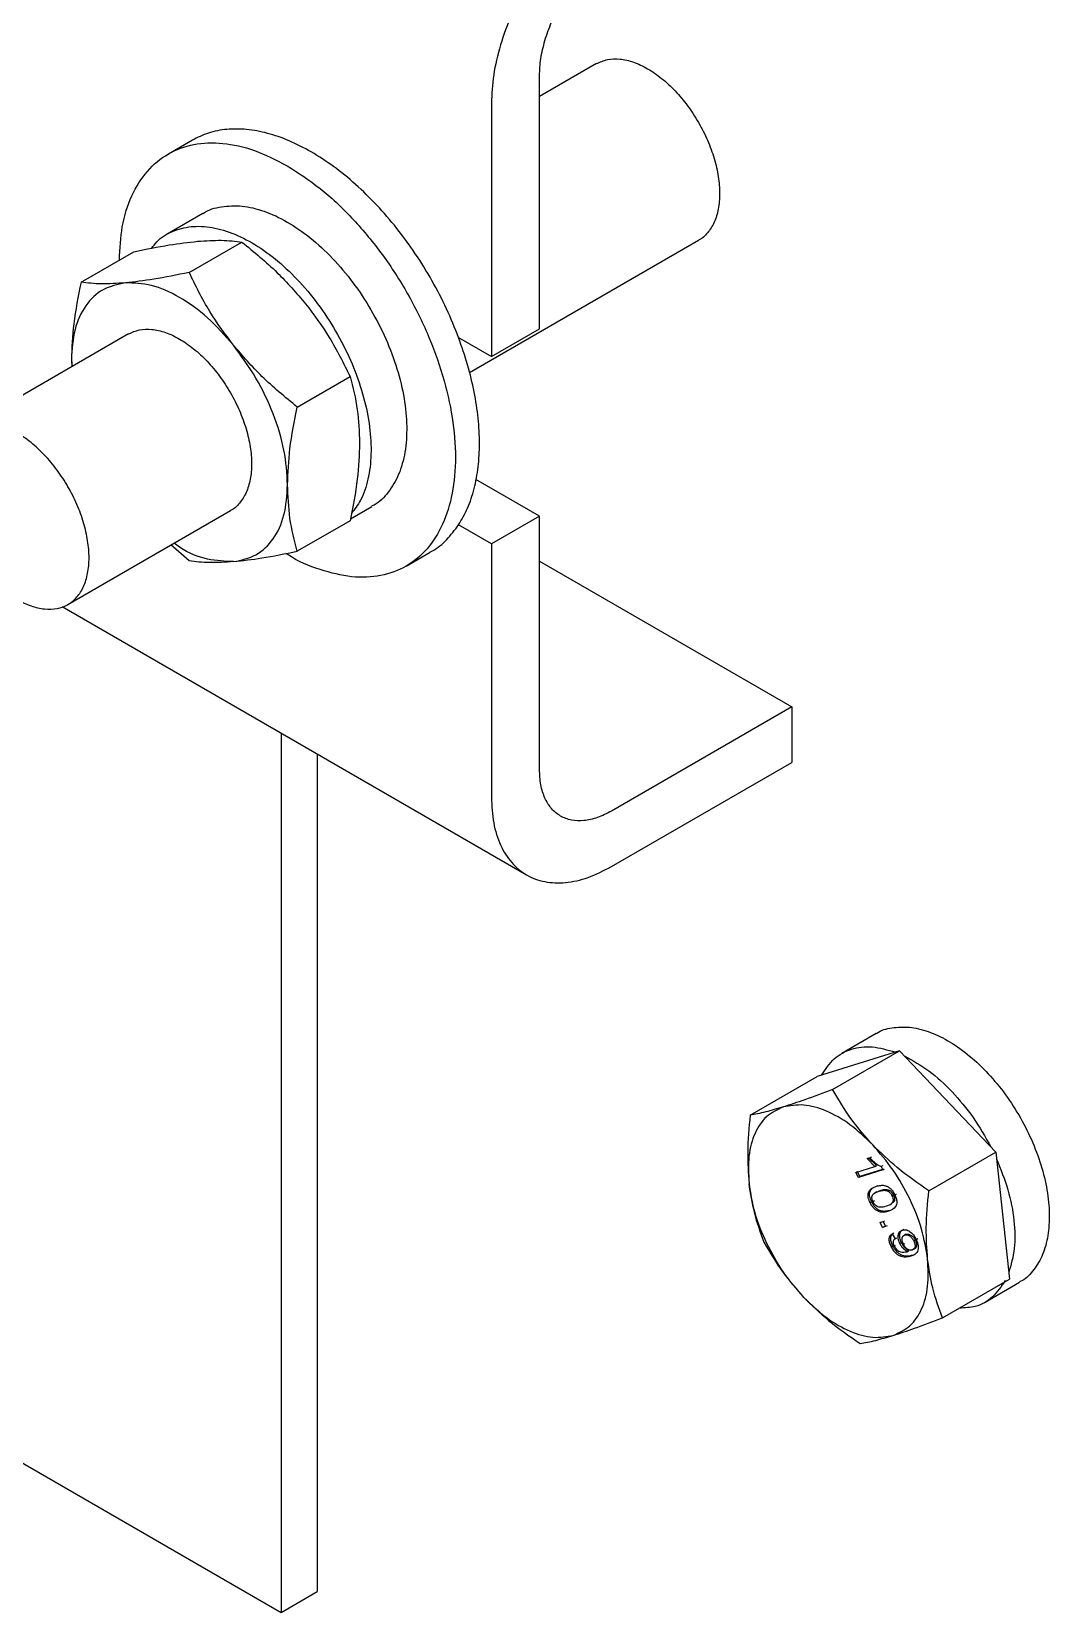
# Model space of a CAD drawing. Header units: millimetres. Extents: x 1293 to 41893, y 1011 to 26911.
# Drawn here: x 5947.9 to 6027.7, y 22230.7 to 22354.7 of the extents above; entities that cross this region are included whole.
import ezdxf

# ---------------------------------------------------------------- set-up
doc = ezdxf.new("R2010")
doc.units = ezdxf.units.MM
doc.header["$LTSCALE"] = 50
doc.layers.add('MAQUINAS', color=11, linetype='Continuous')

msp = doc.modelspace()

# ---------------------------------------------------------------- linework, layer by layer
at = {"layer": 'MAQUINAS', "linetype": 'Continuous', "lineweight": 25}
for p, q in [((5992.2004453, 22352.1781045), (5987.7148388, 22349.588619)), ((5987.7148388, 22331.37197), (5987.7148388, 22351.2411298)), ((5983.9436027, 22349.0640415), (5983.9436027, 22329.1948817)), ((5960.4688922, 22346.1763409), (5958.5832741, 22345.0877968)), ((5961.2847212, 22340.4082461), (5958.4845784, 22338.7917581)), ((5960.2167266, 22335.791264), (5964.3578313, 22338.1818729)), ((5982.2179596, 22327.94063), (6000.1997951, 22338.3213227)), ((5951.7314453, 22335.032552), (5955.87255, 22337.4231609)), ((5955.4591769, 22330.9678218), (5942.7029706, 22323.6038206)), ((5981.3652996, 22330.6833044), (5983.9436027, 22329.1948817)), ((5983.9436027, 22329.1948817), (5987.7148388, 22331.37197)), ((5950.9735705, 22328.9378795), (5951.0299427, 22328.4108793)), ((5950.9735705, 22328.9378795), (5951.0117488, 22328.4003761)), ((5968.702008, 22325.2356547), (5972.8431127, 22327.6262635)), ((5807.1669074, 22323.1859049), (5967.4444444, 22230.6596522)), ((5987.7148388, 22316.6742354), (5982.7175164, 22319.5591282)), ((5950.7023205, 22309.7470388), (5963.4585268, 22317.11104)), ((5972.8702843, 22316.4669227), (5974.5469767, 22317.4348566)), ((5972.8431127, 22316.3119422), (5968.702008, 22313.9213333)), ((5983.9436027, 22314.4971471), (5981.3652996, 22315.9855698)), ((5987.7148388, 22316.6742354), (5983.9436027, 22314.4971471)), ((5987.7148388, 22296.8050756), (5987.7148388, 22316.6742354)), ((5983.9436027, 22314.4971471), (5983.9436027, 22294.6279873)), ((5960.2167266, 22313.1626213), (5958.7797196, 22314.4100221)), ((5977.2484238, 22312.7553059), (5979.1340419, 22313.8438501)), ((5987.7148388, 22313.1321763), (6007.5138287, 22301.7024627)), ((5950.2385783, 22309.5753351), (5986.7055682, 22288.5233899)), ((6007.5138287, 22301.7024627), (5993.3716931, 22293.5383816)), ((6007.5138287, 22301.7024627), (6007.5138287, 22297.3475784)), ((5967.4444444, 22299.6426), (5967.4444444, 22230.6596522)), ((5970.2728716, 22298.0097838), (5970.2728716, 22232.2924685)), ((5993.3716931, 22289.1834973), (6007.5138287, 22297.3475784)), ((6014.1424797, 22276.0684647), (6011.4366177, 22274.5064039)), ((6015.9863755, 22274.7260104), (6009.5162801, 22272.7099176)), ((6010.7253813, 22271.6889031), (6015.9863755, 22274.7260104)), ((6015.9863755, 22274.7260104), (6023.534589, 22266.7736733)), ((6004.2552859, 22269.6728103), (6009.5162801, 22272.7099176)), ((6013.4248354, 22266.2651298), (6013.6516163, 22266.3357952)), ((6013.4248354, 22266.2651298), (6013.5426865, 22266.3331639)), ((6014.0485837, 22265.6451858), (6013.4248354, 22266.2651298)), ((6014.1664348, 22265.7132198), (6013.5426865, 22266.3331639)), ((6013.6516163, 22266.3357952), (6013.7694674, 22266.4038292)), ((6018.2735948, 22263.736566), (6023.534589, 22266.7736733)), ((6023.534589, 22266.7736733), (6024.6127072, 22256.8052434)), ((6012.5533675, 22265.1792739), (6014.0485837, 22265.6451858)), ((6012.5533675, 22265.1792739), (6012.6712186, 22265.2473079)), ((6012.7427279, 22264.7858872), (6012.5533675, 22265.1792739)), ((6012.860579, 22264.8539212), (6012.6712186, 22265.2473079)), ((6014.6615246, 22265.3837876), (6012.7427279, 22264.7858872)), ((6014.6273159, 22265.4044394), (6012.860579, 22264.8539212)), ((6014.0485837, 22265.6451858), (6014.1664348, 22265.7132198)), ((6014.657475, 22265.7050642), (6014.5396238, 22265.6370302)), ((6014.5396238, 22265.6370302), (6014.6615246, 22265.3837876)), ((6014.6615246, 22265.3837876), (6014.7793757, 22265.4518216)), ((6012.7427279, 22264.7858872), (6012.860579, 22264.8539212)), ((6014.1845554, 22263.6567084), (6014.0667042, 22263.5886744)), ((6014.1624586, 22264.0972985), (6014.2803097, 22264.1653325)), ((6014.1964451, 22263.6351303), (6014.4704389, 22263.7721853)), ((6014.4704389, 22263.7721853), (6014.3525877, 22263.7041513)), ((6015.0569385, 22263.7193451), (6015.1747896, 22263.7873791)), ((6013.5199127, 22263.554252), (6013.6377639, 22263.622286)), ((6013.7827812, 22262.8793225), (6013.66493, 22262.8112885)), ((6014.0041808, 22262.948311), (6013.8863297, 22262.880277)), ((6015.2072033, 22262.6403737), (6015.3250544, 22262.7084077)), ((6015.5027071, 22263.4202024), (6015.3848559, 22263.3521684)), ((6015.6083267, 22263.4168542), (6015.7261778, 22263.4848882)), ((6014.4469717, 22261.2454072), (6014.6929712, 22261.3220611)), ((6014.4469717, 22261.2454072), (6014.5648228, 22261.3134412)), ((6014.6363321, 22260.8520205), (6014.4469717, 22261.2454072)), ((6014.6929712, 22261.3220611), (6014.8108224, 22261.3900951)), ((6014.6929712, 22261.3220611), (6014.8823317, 22260.9286744)), ((6014.8823317, 22260.9286744), (6014.6363321, 22260.8520205)), ((6014.6363321, 22260.8520205), (6014.7541832, 22260.9200545)), ((6014.8692255, 22260.9559019), (6014.7541832, 22260.9200545)), ((6015.0001828, 22260.9967084), (6014.8823317, 22260.9286744)), ((6015.4067079, 22260.3682442), (6015.5245591, 22260.4362782)), ((6015.4067079, 22260.3682442), (6015.6206683, 22259.9825229)), ((6015.6206683, 22259.9825229), (6015.7385195, 22260.0505569)), ((6016.2022611, 22260.6613791), (6016.3201123, 22260.7294131)), ((6016.239418, 22260.1658974), (6016.2347009, 22260.1631743)), ((6016.4964039, 22260.3319542), (6016.3785528, 22260.2639202)), ((6017.2918591, 22259.9194008), (6017.4097103, 22259.9874348)), ((6015.3227213, 22259.3673111), (6015.4405724, 22259.4353451)), ((6015.5538848, 22259.4160156), (6015.671736, 22259.4840496)), ((6016.0038274, 22259.5979233), (6016.1216785, 22259.6659573)), ((6016.2829227, 22259.5470518), (6016.4007739, 22259.6150858)), ((6016.5466193, 22258.9569943), (6016.6644704, 22259.0250283)), ((6016.5466193, 22258.9569943), (6016.5926253, 22258.9734504)), ((6016.5926253, 22258.9734504), (6016.7104764, 22259.0414845)), ((6016.6644704, 22259.0250283), (6016.7104764, 22259.0414845)), ((6017.0829352, 22259.1575432), (6016.965084, 22259.0895092)), ((6017.2173065, 22259.858209), (6017.0994553, 22259.790175)), ((6017.1193497, 22259.1863601), (6017.2372009, 22259.2543942)), ((6019.351713, 22253.7681361), (6024.6127072, 22256.8052434)), ((6022.6923696, 22255.0087572), (6025.3982315, 22256.570818)), ((5967.4444444, 22230.6596522), (5970.2728716, 22232.2924685))]:
    msp.add_line(p, q, dxfattribs=at)
for points in [[(5993.3716931, 22365.393973), (5992.7546293, 22364.9972306), (5991.5205016, 22364.2037458), (5989.7404838, 22362.528781), (5988.0998778, 22360.5754966), (5986.6623651, 22358.3812339), (5985.4808204, 22356.039156), (5984.6094877, 22353.6416352), (5984.0488686, 22351.2624977), (5983.9786913, 22349.7968602), (5983.9436027, 22349.0640415)], [(5987.7148388, 22351.2411298), (5987.735892, 22351.680821), (5987.7779984, 22352.5602035), (5988.1143699, 22353.987686), (5988.6371695, 22355.4261985), (5989.3460963, 22356.8314452), (5990.2086039, 22358.1480028), (5991.1929675, 22359.3199735), (5992.2609782, 22360.3249523), (5993.0014548, 22360.8010432), (5993.3716931, 22361.0390887)], [(5981.3652996, 22330.6833044), (5981.0623345, 22331.43965), (5980.4564044, 22332.9523413), (5979.3028939, 22335.165815), (5977.9951603, 22337.2885499), (5976.5377392, 22339.2812276), (5974.9615687, 22341.1104706), (5973.2933381, 22342.7370536), (5971.5630778, 22344.1567463), (5970.3886706, 22344.8870426), (5969.801467, 22345.2521907)], [(5955.2162112, 22334.9743962), (5954.6025154, 22334.8448585), (5953.375124, 22334.5857831), (5952.0364041, 22333.2728853), (5951.1415555, 22331.4078158), (5951.0295655, 22329.7611916), (5950.9735705, 22328.9378795)], [(5963.7014925, 22330.0759476), (5963.0318018, 22330.8343724), (5961.6924203, 22332.3512221), (5959.4588519, 22333.936564), (5957.2252834, 22334.9300454), (5955.8859019, 22334.9596126), (5955.2162112, 22334.9743962)], [(5981.3652996, 22315.9855698), (5981.6144828, 22316.4127643), (5982.1128494, 22317.2671532), (5982.6169299, 22318.8094227), (5982.93173, 22320.5127416), (5983.0353255, 22322.3703517), (5982.93173, 22324.3475705), (5982.6169299, 22326.4143498), (5982.1128494, 22328.5386183), (5981.6144828, 22329.968409), (5981.3652996, 22330.6833044)], [(5967.9441332, 22319.1409822), (5967.8881382, 22320.0289448), (5967.7761482, 22321.8048699), (5966.8812996, 22324.7031095), (5965.5425797, 22327.5616604), (5964.3151883, 22329.2378518), (5963.7014925, 22330.0759476)], [(5941.0457913, 22319.9410621), (5941.0668445, 22320.3564446), (5941.1089508, 22321.1872096), (5941.4453223, 22322.2263452), (5941.9681219, 22323.0611725), (5942.6770487, 22323.6481849), (5943.5395564, 22323.9678852), (5944.52392, 22324.0071672), (5945.5919304, 22323.7647411), (5946.7026465, 22323.2498643), (5947.8133568, 22322.4823389), (5948.8813846, 22321.4916564), (5949.8656843, 22320.3158893), (5950.7284303, 22319.0002213), (5951.4364676, 22317.5952128), (5951.9625868, 22316.1548576), (5952.2865694, 22314.7345077), (5952.395965, 22313.3887463), (5952.2865694, 22312.1692904), (5951.9625868, 22311.1230028), (5951.4364676, 22310.2900919), (5950.7284303, 22309.7025659), (5949.8656843, 22309.3830032), (5948.8813846, 22309.3436843), (5947.8133568, 22309.5861205), (5946.7026465, 22310.100994), (5945.5919304, 22310.8685227), (5944.52392, 22311.8591951), (5943.5395564, 22313.0349992), (5942.6770487, 22314.3505296), (5941.9681219, 22315.7560515), (5941.4453223, 22317.1944904), (5941.1089508, 22318.6219922), (5941.0668445, 22319.5013722), (5941.0457913, 22319.9410621)], [(5963.7014925, 22313.1044655), (5964.3151883, 22313.2340032), (5965.5425797, 22313.4930786), (5966.8812996, 22314.8059764), (5967.7761482, 22316.6710459), (5967.8881382, 22318.3176701), (5967.9441332, 22319.1409822)], [(5993.3716931, 22293.5383816), (5993.0014548, 22293.348959), (5992.2609782, 22292.9701138), (5991.1929675, 22292.7419938), (5990.2086039, 22292.7774425), (5989.3460963, 22293.0981699), (5988.6371695, 22293.6849072), (5988.1143699, 22294.5198081), (5987.7779984, 22295.5589243), (5987.735892, 22296.3896919), (5987.7148388, 22296.8050756)], [(5983.9436027, 22294.6279873), (5983.9786913, 22293.935681), (5984.0488686, 22292.5510685), (5984.6094877, 22290.8192081), (5985.4808204, 22289.4277066), (5986.6623651, 22288.4498111), (5988.0998778, 22287.9152654), (5989.7404838, 22287.8561842), (5991.5205016, 22288.2363844), (5992.7546293, 22288.867793), (5993.3716931, 22289.1834973)], [(6009.8553253, 22272.8155647), (6010.1631472, 22273.2788025), (6010.7787912, 22274.2052781), (6012.1689232, 22274.9278802), (6013.801356, 22275.1471145), (6015.0320056, 22274.7959471), (6015.6473304, 22274.6203634)], [(6016.381916, 22274.3092931), (6017.0165057, 22273.9555834), (6018.2856851, 22273.2481641), (6020.1245203, 22271.558974), (6021.8119028, 22269.5331563), (6022.6966666, 22267.9713126), (6023.1390485, 22267.1903907)], [(6006.8587713, 22270.3162636), (6006.397938, 22270.1046678), (6005.4762713, 22269.6814762), (6004.5691837, 22268.3121381), (6004.0569488, 22266.5268074), (6004.1275047, 22265.0582706), (6004.1627827, 22264.3240022)], [(6013.8679257, 22267.3481414), (6013.2793066, 22267.9099877), (6012.1020682, 22269.0336804), (6010.2288599, 22270.0757029), (6008.4120488, 22270.5962695), (6007.3765305, 22270.4095989), (6006.8587713, 22270.3162636)], [(6018.1810916, 22258.3877579), (6018.0533057, 22259.1612), (6017.7977341, 22260.7080843), (6016.8316133, 22263.1194449), (6015.5270371, 22265.4253421), (6014.4209629, 22266.7072083), (6013.8679257, 22267.3481414)], [(6023.5910844, 22266.2513089), (6023.9178521, 22265.4343615), (6024.5713876, 22263.8004665), (6025.0200908, 22261.3886743), (6025.0750404, 22259.1436224), (6024.7291547, 22257.932946), (6024.5562118, 22257.3276078)], [(6008.4759486, 22255.3636187), (6007.9229114, 22256.0045518), (6006.8168372, 22257.286418), (6005.512261, 22259.5923153), (6004.5461402, 22262.0036758), (6004.2905686, 22263.5505601), (6004.1627827, 22264.3240022)], [(6015.485103, 22252.3954966), (6015.9459363, 22252.6070924), (6016.8676031, 22253.030284), (6017.7746906, 22254.399622), (6018.2869255, 22256.1849527), (6018.2163696, 22257.6534895), (6018.1810916, 22258.3877579)], [(6008.4759486, 22255.3636187), (6009.0645678, 22254.8017724), (6010.2418061, 22253.6780797), (6012.1150144, 22252.6360572), (6013.9318255, 22252.1154907), (6014.9673438, 22252.3021613), (6015.485103, 22252.3954966)]]:
    msp.add_open_spline(points, degree=3, dxfattribs=at)
for points, knots in [([(5992.2004739, 22352.1780478), (5992.4770455, 22352.303389), (5993.030303, 22352.5541231), (5994.0232341, 22352.578249), (5995.0889122, 22352.339883), (5996.2002532, 22351.8239183), (5997.3107961, 22351.0566845), (5998.3788689, 22350.0659237), (5999.3631562, 22348.8901782), (6000.2259068, 22347.5745019), (6000.933938, 22346.1695048), (6001.4600769, 22344.7291124), (6001.7839869, 22343.3089), (6001.8936532, 22341.9626257), (6001.7832469, 22340.745084), (6001.4630366, 22339.6916523), (6000.922839, 22338.8854038), (6000.4857516, 22338.4272884), (6000.1998845, 22338.3214231), (6000.1997666, 22338.3213794)], [0, 0, 0, 0, 0.0624742159, 0.1249742159, 0.1874742159, 0.2499742159, 0.3124742159, 0.3749742159, 0.4374742159, 0.4999742159, 0.5624742159, 0.6249742159, 0.6874742159, 0.7499742159, 0.8124742159, 0.8749742159, 0.9374742159, 0.9999742159, 1, 1, 1, 1]), ([(5969.801467, 22345.2521907), (5969.2227078, 22345.5609014), (5968.0651893, 22346.1783229), (5966.3591326, 22346.7541512), (5964.7116654, 22347.0611279), (5963.1554653, 22347.0626454), (5961.7161179, 22346.7951743), (5960.8818861, 22346.3777666), (5960.4710791, 22346.1722194)], [0, 0, 0, 0, 0.1674985564, 0.3349971128, 0.5024956692, 0.6699942256, 0.837492782, 1, 1, 1, 1]), ([(5954.7368101, 22336.7675122), (5954.7832685, 22337.6582526), (5954.8802246, 22339.5171807), (5955.6500365, 22341.8726851), (5956.8682856, 22343.8220124), (5958.5228813, 22345.1907378), (5960.5352831, 22345.9391897), (5962.8321625, 22346.0218798), (5965.3241793, 22345.4896058), (5967.0519591, 22344.605633), (5967.915849, 22344.1636465)], [0, 0, 0, 0, 0.1161624852, 0.24242498731, 0.36868748943, 0.49494999154, 0.62121249366, 0.74747499577, 0.87373749789, 1, 1, 1, 1]), ([(5967.915849, 22344.1636465), (5968.7797357, 22343.6082086), (5970.5075092, 22342.4973329), (5972.9995733, 22340.1523596), (5975.2962728, 22337.4178473), (5977.3093468, 22334.3455586), (5978.9614339, 22331.0678478), (5980.1890453, 22327.7068466), (5980.9450048, 22324.3927442), (5981.2002607, 22321.2526169), (5980.9450056, 22318.4072421), (5980.1890419, 22315.9658323), (5978.9614465, 22314.0226396), (5977.3092996, 22312.6507535), (5975.2964489, 22311.9088099), (5972.9989162, 22311.803247), (5970.5099618, 22312.4205037), (5968.7391083, 22313.1068018), (5967.8459241, 22313.7276341), (5967.8109692, 22313.7519304)], [0, 0, 0, 0, 0.0623413062, 0.1246826123, 0.1870239185, 0.2493652246, 0.3117065308, 0.3740478369, 0.4363891431, 0.4987304492, 0.5610717554, 0.6234130616, 0.6857543677, 0.7480956739, 0.81043698, 0.8727782862, 0.9351195923, 0.9974608985, 1, 1, 1, 1]), ([(5961.2908547, 22340.3987672), (5961.3092726, 22340.4137085), (5961.7150007, 22340.742852), (5962.7463323, 22340.9902998), (5964.3399463, 22341.0790161), (5966.097604, 22340.6635571), (5967.9154894, 22339.8203402), (5969.7355321, 22338.564708), (5971.4867179, 22336.9481443), (5973.1040622, 22335.0301409), (5974.5266826, 22332.8829782), (5975.7012377, 22330.5871629), (5976.583679, 22328.2287933), (5977.140748, 22325.8966338), (5977.3520962, 22323.677177), (5977.2077173, 22321.6575202), (5976.7207762, 22319.8992171), (5975.880632, 22318.5213645), (5975.1272768, 22317.7036615), (5974.5992865, 22317.4892029), (5974.5326463, 22317.4621351)], [0, 0, 0, 0, 0.0029368383, 0.0646957344, 0.1264546305, 0.1882135266, 0.2499724227, 0.3117313188, 0.373490215, 0.4352491111, 0.4970080072, 0.5587669033, 0.6205257994, 0.6822846955, 0.7440435916, 0.8058024877, 0.8675613838, 0.92932028, 0.9910791761, 1, 1, 1, 1]), ([(5957.2807724, 22337.6908899), (5957.4053251, 22337.8632849), (5957.8376243, 22338.461636), (5958.880441, 22339.065463), (5960.3470401, 22339.466928), (5962.010883, 22339.3880723), (5963.7863231, 22338.8622458), (5965.6129605, 22337.901036), (5967.4205869, 22336.5426928), (5969.141822, 22334.8375996), (5970.7119558, 22332.8498988), (5972.0721194, 22330.6541134), (5973.171209, 22328.3327224), (5973.9681998, 22325.9725492), (5974.4323862, 22323.6631993), (5974.5493337, 22321.4874325), (5974.3035211, 22319.5414236), (5973.7811977, 22317.9519179), (5973.2014371, 22317.2089937), (5972.9421289, 22316.8767078)], [0, 0, 0, 0, 0.0249615856, 0.0866369895, 0.1483123934, 0.2099877973, 0.2716632012, 0.3333386052, 0.3950140091, 0.456689413, 0.5183648169, 0.5800402208, 0.6417156248, 0.7033910287, 0.7650664326, 0.8267418365, 0.8884172404, 0.9500926443, 1, 1, 1, 1]), ([(5955.87255, 22337.4231609), (5956.8240334, 22337.6168972), (5958.6409265, 22337.986844), (5960.1528952, 22338.158342), (5960.8730654, 22338.2400287)], [0, 0, 0, 0, 0.523687075, 1, 1, 1, 1]), ([(5960.8730654, 22338.2400287), (5961.5223458, 22338.2807915), (5962.885484, 22338.3663715), (5963.8517896, 22338.2452845), (5964.3578313, 22338.1818729)], [0, 0, 0, 0, 0.476312925, 1, 1, 1, 1]), ([(5964.3578313, 22338.1818729), (5965.3093148, 22337.4038732), (5967.1262078, 22335.9182537), (5968.6381766, 22334.1729099), (5969.3583468, 22333.34158)], [0, 0, 0, 0, 0.523687075, 1, 1, 1, 1]), ([(5960.2167266, 22335.791264), (5959.2652432, 22335.5975277), (5957.4483501, 22335.2275809), (5955.9363814, 22335.0560829), (5955.2162112, 22334.9743962)], [0, 0, 0, 0, 0.523687075, 1, 1, 1, 1]), ([(5963.7014925, 22330.0759476), (5963.0522122, 22330.9482013), (5961.6890739, 22332.7794631), (5960.7227684, 22334.7561163), (5960.2167266, 22335.791264)], [0, 0, 0, 0, 0.476312925, 1, 1, 1, 1]), ([(5951.7314453, 22335.032552), (5951.5087244, 22333.9322419), (5951.0834307, 22331.8311588), (5951.0090154, 22329.871358), (5950.9735705, 22328.9378795)], [0, 0, 0, 0, 0.523687075, 1, 1, 1, 1]), ([(5955.2162112, 22334.9743962), (5954.5669308, 22334.9336334), (5953.2037925, 22334.8480535), (5952.237487, 22334.9691404), (5951.7314453, 22335.032552)], [0, 0, 0, 0, 0.476312925, 1, 1, 1, 1]), ([(5969.3583468, 22333.34158), (5970.0076272, 22332.4693263), (5971.3707654, 22330.6380644), (5972.337071, 22328.6614113), (5972.8431127, 22327.6262635)], [0, 0, 0, 0, 0.476312925, 1, 1, 1, 1]), ([(5955.4592055, 22330.9677651), (5955.7357772, 22331.0931063), (5956.2890346, 22331.3438404), (5957.2819657, 22331.3679662), (5958.3476439, 22331.1296003), (5959.4589849, 22330.6136355), (5960.5695277, 22329.8464017), (5961.6376005, 22328.855641), (5962.6218878, 22327.6798955), (5963.4846384, 22326.3642192), (5964.1926697, 22324.9592221), (5964.7188085, 22323.5188297), (5965.0427185, 22322.0986173), (5965.1523849, 22320.752343), (5965.0419786, 22319.5348013), (5964.7217683, 22318.4813696), (5964.1815706, 22317.675121), (5963.7444833, 22317.2170057), (5963.4586161, 22317.1111403), (5963.4584982, 22317.1110967)], [0, 0, 0, 0, 0.0624742159, 0.1249742159, 0.1874742159, 0.2499742159, 0.3124742159, 0.3749742159, 0.4374742159, 0.4999742159, 0.5624742159, 0.6249742159, 0.6874742159, 0.7499742159, 0.8124742159, 0.8749742159, 0.9374742159, 0.9999742159, 1, 1, 1, 1]), ([(5968.702008, 22325.2356547), (5967.7505246, 22326.0136544), (5965.9336315, 22327.4992738), (5964.4216628, 22329.2446177), (5963.7014925, 22330.0759476)], [0, 0, 0, 0, 0.523687075, 1, 1, 1, 1]), ([(5972.8431127, 22327.6262635), (5973.0658336, 22326.7831015), (5973.4911273, 22325.1730521), (5973.5655425, 22323.2991692), (5973.6009875, 22322.4066146)], [0, 0, 0, 0, 0.523687075, 1, 1, 1, 1]), ([(5967.9441332, 22319.1409822), (5967.9795782, 22320.0744607), (5968.0539934, 22322.0342615), (5968.4792872, 22324.1353446), (5968.702008, 22325.2356547)], [0, 0, 0, 0, 0.476312925, 1, 1, 1, 1]), ([(5973.6009875, 22322.4066146), (5973.5655425, 22321.4731362), (5973.4911273, 22319.5133354), (5973.0658336, 22317.4122522), (5972.8431127, 22316.3119422)], [0, 0, 0, 0, 0.47631292503, 1, 1, 1, 1]), ([(5968.702008, 22313.9213333), (5968.4792872, 22314.7644954), (5968.0539934, 22316.3745448), (5967.9795782, 22318.2484276), (5967.9441332, 22319.1409822)], [0, 0, 0, 0, 0.523687075, 1, 1, 1, 1]), ([(5979.1244194, 22313.8616025), (5979.1875077, 22313.8906088), (5979.6809566, 22314.1174835), (5980.4621181, 22314.7975236), (5981.0642391, 22315.5895544), (5981.3652996, 22315.9855698)], [0, 0, 0, 0, 0.0682914507, 0.5341457253, 1, 1, 1, 1]), ([(5963.7014925, 22313.1044655), (5963.0332581, 22313.1299015), (5961.6967891, 22313.1807737), (5960.0461642, 22313.7909136), (5959.1723214, 22314.4468628), (5959.0293903, 22314.5541539)], [0, 0, 0, 0, 0.4554663699, 0.9109327397, 1, 1, 1, 1]), ([(5963.7014925, 22313.1044655), (5964.4216628, 22313.1861522), (5965.9336315, 22313.3576501), (5967.7505246, 22313.7275969), (5968.702008, 22313.9213333)], [0, 0, 0, 0, 0.476312925, 1, 1, 1, 1]), ([(5963.7014925, 22313.1044655), (5963.0522122, 22313.0637027), (5961.6890739, 22312.9781227), (5960.7227684, 22313.0992096), (5960.2167266, 22313.1626213)], [0, 0, 0, 0, 0.47631292503, 1, 1, 1, 1]), ([(6014.1476058, 22276.0605424), (6014.1630166, 22276.0730406), (6014.5066255, 22276.3517086), (6015.3799694, 22276.5617429), (6016.7297683, 22276.6381246), (6018.2185698, 22276.2879733), (6019.7586326, 22275.5758936), (6021.3009492, 22274.5147153), (6022.7855356, 22273.1478243), (6024.1574847, 22271.525352), (6025.365323, 22269.70824), (6026.3639132, 22267.7643926), (6027.1159287, 22265.7664692), (6027.5931267, 22263.7894072), (6027.7781099, 22261.9063265), (6027.6622785, 22260.1907259), (6027.2562402, 22258.6953021), (6026.5517601, 22257.5187779), (6025.9079803, 22256.8140595), (6025.4512293, 22256.6251149), (6025.3841724, 22256.5973755)], [0, 0, 0, 0, 0.0028951126, 0.0645510752, 0.1262070378, 0.1878630004, 0.249518963, 0.3111749256, 0.3728308882, 0.4344868507, 0.4961428133, 0.5577987759, 0.6194547385, 0.6811107011, 0.7427666637, 0.8044226263, 0.8660785889, 0.9277345515, 0.9893905141, 1, 1, 1, 1]), ([(6010.7253813, 22271.6889031), (6009.9714403, 22271.4038933), (6008.5563085, 22270.8689359), (6007.3993404, 22270.4922583), (6006.8587713, 22270.3162636)], [0, 0, 0, 0, 0.5327709195, 1, 1, 1, 1]), ([(6013.8679257, 22267.3481414), (6013.2988704, 22267.9940218), (6012.0809339, 22269.3763852), (6011.1965535, 22270.8851024), (6010.7253813, 22271.6889031)], [0, 0, 0, 0, 0.4672290805, 1, 1, 1, 1]), ([(6006.8587713, 22270.3162636), (6006.3750548, 22270.1730891), (6005.3397671, 22269.8666561), (6004.6322373, 22269.7401886), (6004.2552859, 22269.6728103)], [0, 0, 0, 0, 0.4672290805, 1, 1, 1, 1]), ([(6004.2552859, 22269.6728103), (6004.1610119, 22268.6928157), (6003.9840616, 22266.8533859), (6004.1058702, 22265.1294672), (6004.1627827, 22264.3240022)], [0, 0, 0, 0, 0.5327709195, 1, 1, 1, 1]), ([(6013.6516163, 22266.3357952), (6013.7936596, 22266.1831259), (6014.0772553, 22265.8783152), (6014.385679, 22265.7173657), (6014.5396238, 22265.6370302)], [0, 0, 0, 0, 0.5008657323, 1, 1, 1, 1]), ([(6018.2735948, 22263.736566), (6017.4254329, 22264.3227352), (6015.8334507, 22265.4229625), (6014.4938337, 22266.7350813), (6013.8679257, 22267.3481414)], [0, 0, 0, 0, 0.5327709195, 1, 1, 1, 1]), ([(6004.1627827, 22264.3240022), (6004.2765479, 22263.5513576), (6004.5200369, 22261.8976835), (6005.0506884, 22260.4667436), (6005.3334041, 22259.7043804)], [0, 0, 0, 0, 0.4672290805, 1, 1, 1, 1]), ([(6013.5199127, 22263.554252), (6013.5514536, 22263.6290697), (6013.6145814, 22263.7788143), (6013.8304615, 22263.9703401), (6014.0296655, 22264.0465173), (6014.1624586, 22264.0972985)], [0, 0, 0, 0, 0.249753552, 0.499871473, 1, 1, 1, 1]), ([(6013.6377639, 22263.622286), (6013.6689606, 22263.6977277), (6013.7313995, 22263.8487211), (6013.842759, 22263.9382099), (6013.8984794, 22263.9829869)], [0, 0, 0, 0, 0.4996355373, 1, 1, 1, 1]), ([(6013.8863297, 22262.880277), (6013.8601874, 22262.9441526), (6013.8078885, 22263.0719392), (6013.8027735, 22263.2500196), (6013.8365986, 22263.3980274), (6014.003578, 22263.5871785), (6014.197488, 22263.6521687), (6014.3525877, 22263.7041513)], [0, 0, 0, 0, 0.1246963828, 0.2494616582, 0.3744323466, 0.4996371137, 1, 1, 1, 1]), ([(6014.1624586, 22264.0972985), (6014.2732374, 22264.1264136), (6014.4945218, 22264.1845721), (6014.8136799, 22264.1689168), (6015.0876974, 22264.0531174), (6015.292881, 22263.8944124), (6015.4732363, 22263.6744929), (6015.5632668, 22263.5027905), (6015.6083267, 22263.4168542)], [0, 0, 0, 0, 0.2504817087, 0.5003455958, 0.6317049057, 0.7502211388, 0.8749866995, 1, 1, 1, 1]), ([(6014.3525877, 22263.7041513), (6014.4605906, 22263.7326101), (6014.6225856, 22263.7752958), (6014.8599479, 22263.7859627), (6014.9913326, 22263.7415315), (6015.0569385, 22263.7193451)], [0, 0, 0, 0, 0.5003723119, 0.7505151407, 1, 1, 1, 1]), ([(6014.4704389, 22263.7721853), (6014.5784418, 22263.8006441), (6014.7404368, 22263.8433298), (6014.9777991, 22263.8539967), (6015.1091838, 22263.8095655), (6015.1747896, 22263.7873791)], [0, 0, 0, 0, 0.5003723119, 0.7505151407, 1, 1, 1, 1]), ([(6015.0569385, 22263.7193451), (6015.0884025, 22263.6998668), (6015.1513102, 22263.6609228), (6015.24183, 22263.5748625), (6015.3231788, 22263.4704137), (6015.3642944, 22263.3915882), (6015.3848559, 22263.3521684)], [0, 0, 0, 0, 0.2501584562, 0.5001555724, 0.7500324303, 1, 1, 1, 1]), ([(6015.1747896, 22263.7873791), (6015.206236, 22263.7678949), (6015.2691085, 22263.7289391), (6015.3598923, 22263.6429674), (6015.4268681, 22263.5556195), (6015.4730027, 22263.4796005), (6015.4928054, 22263.4400022), (6015.5027071, 22263.4202024)], [0, 0, 0, 0, 0.2500549443, 0.4999486155, 0.749722078, 0.8748570557, 1, 1, 1, 1]), ([(6018.1810916, 22258.3877579), (6018.1241791, 22259.1932229), (6018.0023704, 22260.9171416), (6018.1793208, 22262.7565713), (6018.2735948, 22263.736566)], [0, 0, 0, 0, 0.4672290805, 1, 1, 1, 1]), ([(6013.66493, 22262.8112885), (6013.6090814, 22262.9431168), (6013.5252015, 22263.1411117), (6013.5029871, 22263.3602037), (6013.505708, 22263.4759041), (6013.5151779, 22263.5281364), (6013.5199127, 22263.554252)], [0, 0, 0, 0, 0.4987953461, 0.7491482596, 0.8745764119, 1, 1, 1, 1]), ([(6013.7827812, 22262.8793225), (6013.7274126, 22263.0108206), (6013.6442537, 22263.2083196), (6013.6154934, 22263.4610303), (6013.6303402, 22263.568533), (6013.6377639, 22263.622286)], [0, 0, 0, 0, 0.4990363131, 0.7495101716, 1, 1, 1, 1]), ([(6015.1092607, 22262.1303651), (6014.9986213, 22262.1011685), (6014.7776096, 22262.0428457), (6014.4612657, 22262.0594392), (6014.1881839, 22262.1731769), (6013.9824144, 22262.3298669), (6013.7996794, 22262.5537702), (6013.7098749, 22262.7253948), (6013.66493, 22262.8112885)], [0, 0, 0, 0, 0.2504758129, 0.5003473544, 0.6257683408, 0.7501761831, 0.8749696966, 1, 1, 1, 1]), ([(6015.2271118, 22262.1983991), (6015.1164723, 22262.1691925), (6014.8954602, 22262.1108498), (6014.578901, 22262.1275792), (6014.3057815, 22262.241177), (6014.1000699, 22262.3981914), (6013.917529, 22262.6217934), (6013.8277255, 22262.7934252), (6013.7827812, 22262.8793225)], [0, 0, 0, 0, 0.25047150777, 0.5003387545, 0.62618806136, 0.75018047702, 0.87497184564, 1, 1, 1, 1]), ([(6014.920669, 22262.5239913), (6014.7625287, 22262.4781871), (6014.5648214, 22262.4209226), (6014.2830106, 22262.4714733), (6014.1340702, 22262.5612966), (6013.9891994, 22262.6966912), (6013.9206097, 22262.8190993), (6013.8863297, 22262.880277)], [0, 0, 0, 0, 0.50040950251, 0.62561261367, 0.75057967349, 0.87534369202, 1, 1, 1, 1]), ([(6015.3848559, 22263.3521684), (6015.4113791, 22263.2882243), (6015.4644243, 22263.1603391), (6015.4723949, 22262.9799545), (6015.4359179, 22262.8337282), (6015.2716559, 22262.6405472), (6015.0766508, 22262.5757898), (6014.920669, 22262.5239913)], [0, 0, 0, 0, 0.1247447425, 0.2494837578, 0.3744708184, 0.4996480989, 1, 1, 1, 1]), ([(6015.6083267, 22263.4168542), (6015.6466574, 22263.3288627), (6015.7232873, 22263.1529519), (6015.7754787, 22262.8887642), (6015.7587108, 22262.6578104), (6015.5836803, 22262.3246755), (6015.3199836, 22262.2166719), (6015.1092607, 22262.1303651)], [0, 0, 0, 0, 0.125373348, 0.2506437386, 0.375697515, 0.5011131747, 1, 1, 1, 1]), ([(6015.5027071, 22263.4202024), (6015.5292151, 22263.3562834), (6015.58223, 22263.2284484), (6015.590428, 22263.0476872), (6015.553085, 22262.9028955), (6015.4623245, 22262.785593), (6015.3685104, 22262.7508408), (6015.3129812, 22262.7302707)], [0, 0, 0, 0, 0.1831229089, 0.3662374103, 0.5497160376, 0.733473904, 1, 1, 1, 1]), ([(6015.3227213, 22259.3673111), (6015.2760645, 22259.4761909), (6015.2059057, 22259.6399155), (6015.1700668, 22259.8529083), (6015.1698227, 22260.0478701), (6015.2372133, 22260.2480701), (6015.3501503, 22260.328144), (6015.4067079, 22260.3682442)], [0, 0, 0, 0, 0.2498594906, 0.3757183909, 0.500481002, 0.7498462328, 1, 1, 1, 1]), ([(6015.4405724, 22259.4353451), (6015.3939179, 22259.544224), (6015.3237181, 22259.708051), (6015.2878995, 22259.9210475), (6015.287705, 22260.1159758), (6015.3550627, 22260.3161055), (6015.4680009, 22260.3961785), (6015.5245591, 22260.4362782)], [0, 0, 0, 0, 0.2498591948, 0.3759561592, 0.5004815934, 0.749846529, 1, 1, 1, 1]), ([(6015.6206683, 22259.9825229), (6015.5859468, 22259.9549116), (6015.5232395, 22259.9050455), (6015.4764202, 22259.7992788), (6015.4705616, 22259.6956272), (6015.4840861, 22259.6043732), (6015.5113309, 22259.5094309), (6015.5397008, 22259.4471527), (6015.5538848, 22259.4160156)], [0, 0, 0, 0, 0.2764767993, 0.4993179598, 0.6237184282, 0.7494961879, 0.8747561628, 1, 1, 1, 1]), ([(6016.0038274, 22259.5979233), (6015.9763506, 22259.6600512), (6015.9214157, 22259.784265), (6015.8753919, 22259.9711898), (6015.8603575, 22260.1476538), (6015.8772975, 22260.3052937), (6015.9227291, 22260.4400699), (6016.0187912, 22260.5811409), (6016.1290206, 22260.6293483), (6016.2022611, 22260.6613791)], [0, 0, 0, 0, 0.1250740585, 0.2500636243, 0.3732612247, 0.5001992382, 0.6242961009, 0.7503685137, 1, 1, 1, 1]), ([(6016.1216785, 22259.6659573), (6016.1074178, 22259.6968376), (6016.0788952, 22259.7586005), (6016.0325036, 22259.8838093), (6015.992884, 22260.0392811), (6015.9783672, 22260.2157001), (6015.9948839, 22260.3739131), (6016.0416426, 22260.506625), (6016.1006829, 22260.6060751), (6016.159034, 22260.6351516), (6016.1815745, 22260.6463836)], [0, 0, 0, 0, 0.0754695938, 0.1509450716, 0.3015784561, 0.4503125771, 0.603033998, 0.7528546861, 0.9045299868, 1, 1, 1, 1]), ([(6016.2829227, 22259.5470518), (6016.2478898, 22259.6290706), (6016.1954007, 22259.7519574), (6016.1722636, 22259.9109308), (6016.1765716, 22260.0185133), (6016.2014421, 22260.1109827), (6016.2592875, 22260.2094806), (6016.3309517, 22260.2421923), (6016.3785528, 22260.2639202)], [0, 0, 0, 0, 0.2495205461, 0.3738507837, 0.4998887841, 0.6240955932, 0.7503154422, 1, 1, 1, 1]), ([(6016.2022611, 22260.6613791), (6016.2879608, 22260.6778299), (6016.4170763, 22260.7026148), (6016.6178674, 22260.6416816), (6016.7726638, 22260.5573628), (6016.9236022, 22260.4382964), (6017.1155101, 22260.2385026), (6017.2212058, 22260.0472473), (6017.2918591, 22259.9194008)], [0, 0, 0, 0, 0.2498688585, 0.3764535287, 0.5003476657, 0.6272386366, 0.7508240847, 1, 1, 1, 1]), ([(6016.3785528, 22260.2639202), (6016.4349445, 22260.2749331), (6016.5475795, 22260.2969298), (6016.7210407, 22260.2273677), (6016.8546205, 22260.1289236), (6016.982573, 22259.9994602), (6017.0524325, 22259.8743724), (6017.0994553, 22259.790175)], [0, 0, 0, 0, 0.25025039885, 0.49984175183, 0.62957629766, 0.75066535386, 1, 1, 1, 1]), ([(6016.4964039, 22260.3319542), (6016.5527955, 22260.3429675), (6016.6654302, 22260.3649652), (6016.8388138, 22260.2954293), (6016.9723939, 22260.1970294), (6017.1003682, 22260.0675887), (6017.1702829, 22259.9424053), (6017.2173065, 22259.858209)], [0, 0, 0, 0, 0.250250228, 0.4998414106, 0.6292883971, 0.7506655241, 1, 1, 1, 1]), ([(6017.2918591, 22259.9194008), (6017.3289242, 22259.8335497), (6017.403043, 22259.6618733), (6017.4521553, 22259.4058025), (6017.4530404, 22259.1725113), (6017.3797302, 22258.9156082), (6017.1766217, 22258.7157763), (6016.9693152, 22258.642691), (6016.865395, 22258.6060542)], [0, 0, 0, 0, 0.1250635897, 0.2500895576, 0.3751100052, 0.5001693996, 0.7494409524, 1, 1, 1, 1]), ([(6005.3334041, 22259.7043804), (6005.8045763, 22258.9005798), (6006.6889567, 22257.3918625), (6007.9068932, 22256.0094991), (6008.4759486, 22255.3636187)], [0, 0, 0, 0, 0.5327709195, 1, 1, 1, 1]), ([(6016.865395, 22258.6060542), (6016.7477612, 22258.574885), (6016.5128935, 22258.5126523), (6016.1705659, 22258.5410034), (6015.8776422, 22258.6829289), (6015.6619114, 22258.8602473), (6015.4675814, 22259.0936257), (6015.3710216, 22259.2760571), (6015.3227213, 22259.3673111)], [0, 0, 0, 0, 0.2504849429, 0.5001185141, 0.6278991852, 0.7500923696, 0.8749936752, 1, 1, 1, 1]), ([(6016.9832461, 22258.6740882), (6016.8656121, 22258.6429193), (6016.6307441, 22258.5806873), (6016.2883423, 22258.6090409), (6015.9954055, 22258.7510188), (6015.7796899, 22258.9283694), (6015.5854324, 22259.1616598), (6015.4888726, 22259.3440911), (6015.4405724, 22259.4353451)], [0, 0, 0, 0, 0.2504849259, 0.5001184801, 0.6280398823, 0.7500923866, 0.8749936837, 1, 1, 1, 1]), ([(6015.5538848, 22259.4160156), (6015.5851461, 22259.3577564), (6015.6476425, 22259.2412866), (6015.7754945, 22259.0951456), (6015.9157814, 22258.9890981), (6016.1909671, 22258.9013426), (6016.388613, 22258.9322698), (6016.5466193, 22258.9569943)], [0, 0, 0, 0, 0.1252073258, 0.2503100191, 0.3753386279, 0.50062014744, 1, 1, 1, 1]), ([(6016.5926253, 22258.9734504), (6016.5371179, 22259.0029947), (6016.4257543, 22259.0622689), (6016.2643284, 22259.2111105), (6016.1151094, 22259.3889792), (6016.040866, 22259.5283792), (6016.0038274, 22259.5979233)], [0, 0, 0, 0, 0.2489431768, 0.4994502947, 0.7502849385, 1, 1, 1, 1]), ([(6016.7104764, 22259.0414845), (6016.6548338, 22259.0711096), (6016.5429023, 22259.130704), (6016.3813051, 22259.2801182), (6016.2323648, 22259.4580014), (6016.1585362, 22259.5967096), (6016.1216785, 22259.6659573)], [0, 0, 0, 0, 0.2495404591, 0.5019797072, 0.7513717736, 1, 1, 1, 1]), ([(6016.965084, 22259.0895092), (6016.9115202, 22259.0786719), (6016.8304764, 22259.0622746), (6016.7054313, 22259.0949374), (6016.6080503, 22259.1457893), (6016.5134171, 22259.219819), (6016.3931497, 22259.3463299), (6016.3271011, 22259.4666035), (6016.2829227, 22259.5470518)], [0, 0, 0, 0, 0.2499764907, 0.3782221672, 0.5003423322, 0.6274524307, 0.7508110927, 1, 1, 1, 1]), ([(6017.0994553, 22259.790175), (6017.1340879, 22259.7063754), (6017.1858439, 22259.5811427), (6017.1997627, 22259.4230479), (6017.1874616, 22259.3190643), (6017.1550146, 22259.2312604), (6017.0881496, 22259.1410677), (6017.0142099, 22259.1100906), (6016.965084, 22259.0895092)], [0, 0, 0, 0, 0.2490168506, 0.3721383925, 0.4993654558, 0.6235619335, 0.7498926933, 1, 1, 1, 1]), ([(6017.2173065, 22259.858209), (6017.2519411, 22259.7744085), (6017.3036592, 22259.6492735), (6017.3176076, 22259.4911775), (6017.3053508, 22259.3872572), (6017.2729039, 22259.2993661), (6017.2060665, 22259.2091292), (6017.132061, 22259.1781245), (6017.0829352, 22259.1575432)], [0, 0, 0, 0, 0.249017166, 0.3718446562, 0.4993648037, 0.6232259432, 0.7498923764, 1, 1, 1, 1]), ([(6019.351713, 22253.7681361), (6019.0689973, 22254.5304993), (6018.5383458, 22255.9614392), (6018.2948568, 22257.6151133), (6018.1810916, 22258.3877579)], [0, 0, 0, 0, 0.5327709195, 1, 1, 1, 1]), ([(6024.2736621, 22256.6995964), (6023.9644437, 22256.2405426), (6023.3460069, 22255.3224349), (6022.0856391, 22254.599491), (6021.1043527, 22254.5544713), (6020.6801183, 22254.5350082)], [0, 0, 0, 0, 0.3621127876, 0.7242255753, 1, 1, 1, 1]), ([(6008.4759486, 22255.3636187), (6009.1018565, 22254.7505587), (6010.4414735, 22253.4384399), (6012.0334558, 22252.3382125), (6012.8816176, 22251.7520433)], [0, 0, 0, 0, 0.4672290805, 1, 1, 1, 1]), ([(6015.485103, 22252.3954966), (6016.0256721, 22252.5714913), (6017.1826402, 22252.9481689), (6018.5977719, 22253.4831264), (6019.351713, 22253.7681361)], [0, 0, 0, 0, 0.4672290805, 1, 1, 1, 1]), ([(6012.8816176, 22251.7520433), (6013.258569, 22251.8194216), (6013.9660988, 22251.9458891), (6015.0013865, 22252.2523222), (6015.485103, 22252.3954966)], [0, 0, 0, 0, 0.53277091955, 1, 1, 1, 1])]:
    msp.add_open_spline(points, degree=3, knots=knots, dxfattribs=at)

doc.saveas('drawing.dxf')
